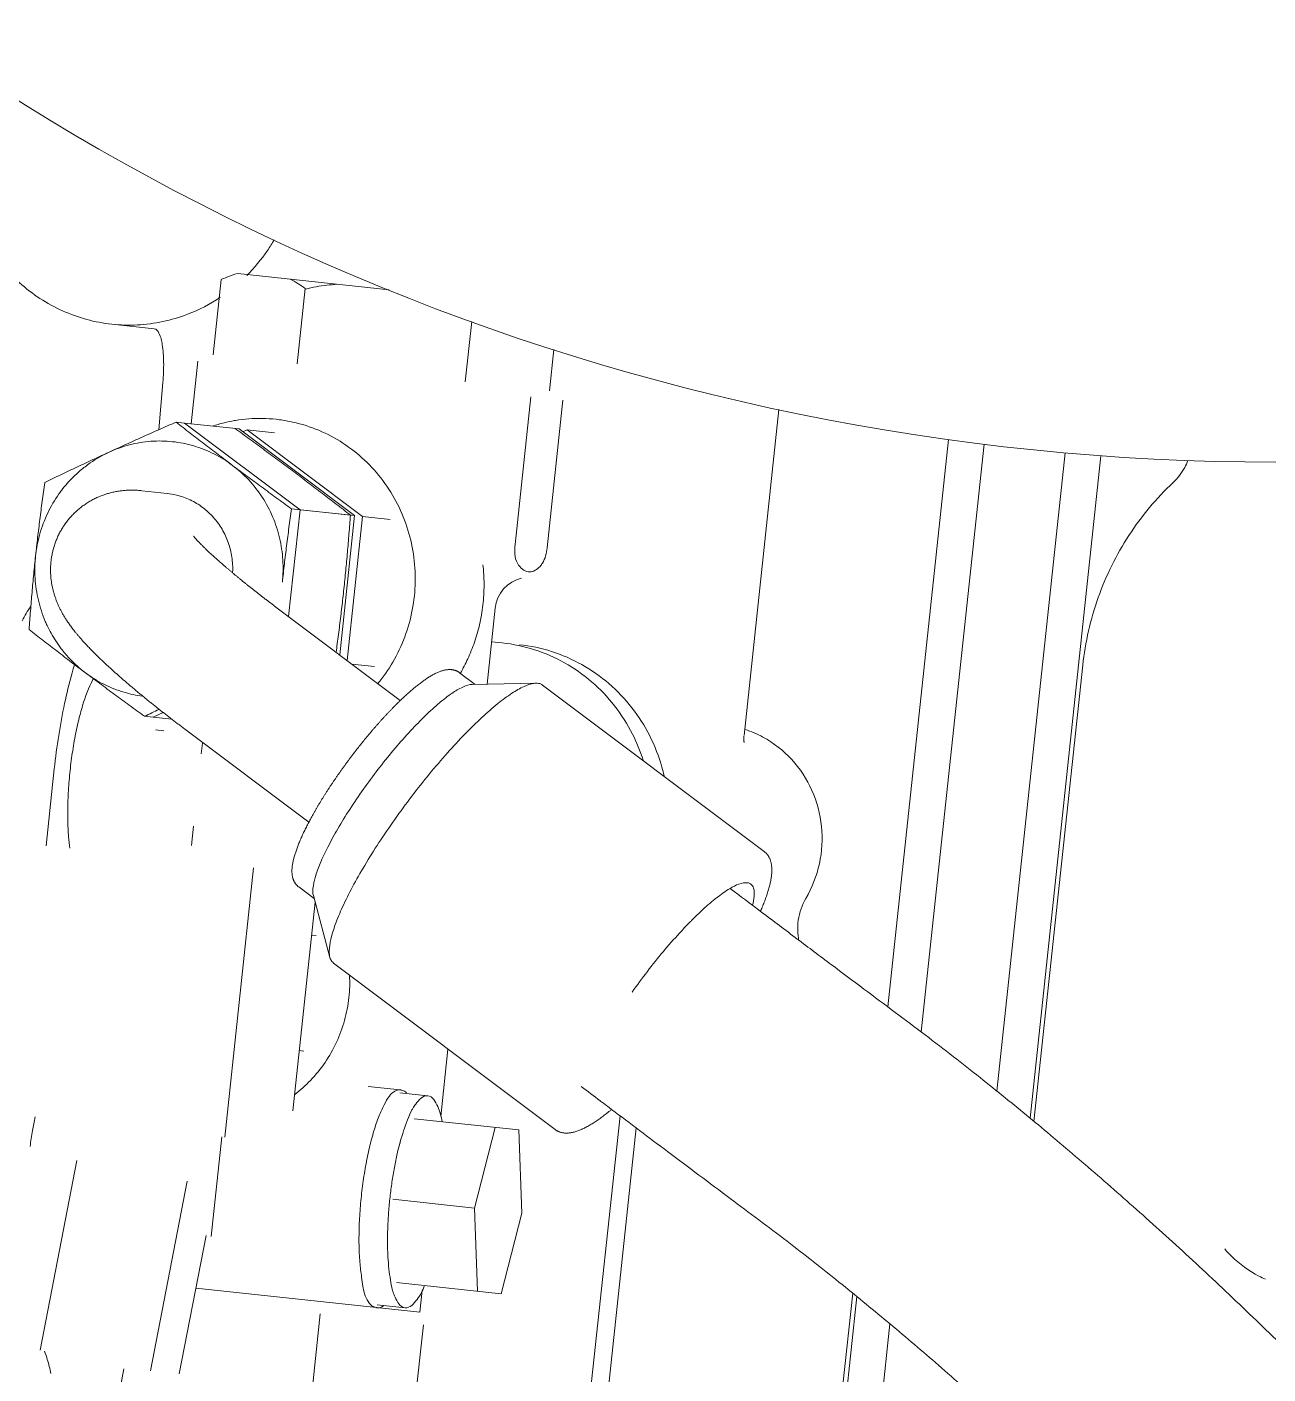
# Model space of a CAD drawing. Header units: millimetres. Extents: x 8265 to 78888, y 1905 to 34251.
# Drawn here: x 38850.69 to 38861.45, y 24253.78 to 24265.47 of the extents above; entities that cross this region are included whole.
import ezdxf

# ---------------------------------------------------------------- set-up
doc = ezdxf.new("R2010")
doc.units = ezdxf.units.MM
doc.layers.add('495_IMPIANTI_001-AM_0', color=6, linetype='Continuous', lineweight=0)

# ---------------------------------------------------------------- blocks, each defined once
blk = doc.blocks.new('gruppo elettrogeno')
at = {"layer": '495_IMPIANTI_001-AM_0'}
for p, q in [((109.7580744574989, -253.7206098967627), (109.7580744574989, -248.2112506265448)), ((110.0696816074706, -248.2112506110034), (110.0696816074706, -253.9254888070836)), ((112.2776099262592, -250.0454195449647), (112.2776099262592, -255.2665832699322)), ((112.1273819238304, -250.1213968573838), (112.1273819238304, -255.1768335252245)), ((110.1073942431904, -253.9502032590253), (110.1073942431904, -250.9282506110039)), ((116.3475179616289, -252.3231032907834), (116.3218629807889, -252.625993936862)), ((113.7808851681693, -253.2827506110052), (113.7808851681693, -252.4927506110043)), ((114.680062246849, -253.2827506110052), (114.680062246849, -252.4927506110043)), ((115.840021198539, -252.6334505409623), (115.7369335081003, -253.8505357285148)), ((116.0927039266699, -252.6334484402623), (115.9513247407594, -254.3026148778017)), ((117.0619862783788, -252.7096205163552), (116.9206070924702, -254.3787869538946)), ((113.82289495652, -253.3867506110046), (113.82289495652, -253.5779603689125)), ((113.8229185106502, -253.3867506110046), (115.7762163266889, -253.3867506110046)), ((113.9545865959899, -253.4117506110024), (114.19662350609, -253.4117506110024)), ((113.1377758351591, -253.6222506110034), (113.03448988528, -254.3367506110017)), ((114.0501181745294, -253.6222506110034), (113.1377758351591, -253.6222506110034)), ((113.4476336847893, -254.3367506110017), (113.3443477349101, -253.6222506110034)), ((115.6922452389299, -254.7167506110027), (115.6922452389299, -253.8467506110037)), ((113.03448988528, -254.3367506110017), (113.1377758351591, -255.0512506110035)), ((113.3443477349101, -255.0512506110035), (113.4476336847893, -254.3367506110017)), ((114.16115849575, -254.3367506110017), (113.4476336847893, -254.3367506110017)), ((115.6674445735189, -254.7167506110027), (115.6674445735189, -257.0667506110049)), ((114.8892705744001, -256.3190734808313), (112.8246109633692, -255.0878234808342)), ((113.1377758351591, -255.0512506110035), (114.0501181745294, -255.0512506110035)), ((113.82289495652, -255.0955408530945), (113.82289495652, -255.6831454215544)), ((115.1040895643891, -255.0067506110036), (115.1040895643891, -256.8277479512226)), ((113.9545865959899, -255.2617506110046), (114.19662350609, -255.2617506110046)), ((114.47802659439, -255.2867506110024), (114.19662350609, -255.2867506110024)), ((115.0637969008203, -255.5327238260043), (115.1040895643891, -255.5327238260043)), ((108.7026781251097, -255.6001618411437), (108.7026781251097, -259.579250611002)), ((108.7394402860791, -261.4037332787348), (108.7394402860791, -255.6246648050737)), ((109.0510488600194, -255.8273672869627), (109.0510488600194, -261.3959002067395)), ((109.7580744574989, -261.3956992852372), (109.7580744574989, -256.2672061787316)), ((114.9253993892798, -256.3654007224841), (115.1252774968307, -256.8825701138749)), ((110.0696816074706, -256.4530164309917), (110.0696816074706, -261.4033550635877)), ((115.0637969008203, -256.5407773960042), (115.1040895643891, -256.5407773960042)), ((115.1156911008402, -256.8577660438432), (115.2601196432588, -256.9438953224426)), ((117.47663643331, -257.7367506110031), (117.47663643331, -257.0667506110049)), ((116.2228949565197, -257.2034173094517), (116.2228949565197, -257.3700839125422)), ((115.2324374240998, -257.5114654080435), (116.3906328759003, -258.2021497912729)), ((113.3437498062394, -258.9107277411722), (111.2790901951994, -257.6794777411715)), ((116.2228949565197, -258.0034172856149), (116.2228949565197, -258.0950839483021)), ((116.6399323778605, -258.1656006110034), (116.5676170773804, -258.1656006110034)), ((116.6719212175703, -258.2738783128634), (116.5093414135699, -258.2738783128634)), ((116.5891922610299, -258.3232133350621), (116.6719212175703, -258.2738783128634)), ((116.7468680040492, -258.2733009625927), (116.6719212175703, -258.2733009625927)), ((111.5588830235101, -261.5056477642584), (111.5588830235101, -258.6612094696839)), ((114.5559432861301, -258.6458675947842), (115.7141378201995, -259.3365514307343)), ((113.4016819893295, -258.9204933310621), (113.9516994987389, -258.8505206463024)), ((113.82289495652, -258.8669070330516), (113.82289495652, -259.5310651860536)), ((113.9253199931991, -258.8538766209649), (114.0697485356195, -258.9400058995643)), ((115.0077735918494, -258.9153144619349), (114.8110939420494, -258.9153144619349)), ((115.0514587459402, -260.1981867600743), (115.0514587459402, -258.9413658970816)), ((115.1205871814091, -260.1981867600743), (115.1205871814091, -258.982590312823)), ((113.7298313868305, -259.2367506110031), (113.82289495652, -259.2367506110031)), ((115.5963091891099, -260.1981867600743), (115.5963091891099, -259.2662848835253)), ((113.4312678095794, -261.3867506110046), (113.4312678095794, -260.0967506110037)), ((113.7100791823304, -261.3867506110046), (113.7100791823304, -260.0967506110037)), ((115.0514587459402, -260.1981867600743), (114.8110939420494, -260.1981867600743)), ((116.1270707744006, -260.8396229091422), (115.0514587459402, -260.1981867600743)), ((116.1961992098695, -260.8396229091422), (115.1205871814091, -260.1981867600743)), ((115.5963091891099, -260.1981867600743), (115.1205871814091, -260.1981867600743)), ((115.6707719017704, -260.1984754352025), (115.1570290742293, -260.1984754352025)), ((116.6719212175703, -260.8396229091422), (115.5963091891099, -260.1981867600743)), ((116.9784629401893, -260.2171506110035), (116.75840395462, -260.2171506110035)), ((116.1616349921296, -260.8190107012715), (116.1270707744006, -260.8396229091422)), ((116.8968241379298, -261.1696469287717), (116.8878295710601, -260.7590552528427)), ((116.1270707744006, -260.8396229091422), (115.8867059705099, -260.8396229091422)), ((116.6719212175703, -260.8396229091422), (116.1961992098695, -260.8396229091422)), ((116.6145221034603, -261.3867506110046), (116.6145221034603, -260.8396229091422)), ((116.7468680040492, -260.840200259413), (116.6719212175703, -260.840200259413)), ((113.55642527278, -261.4539944142643), (113.55642527278, -261.8163873422354)), ((114.2896601146495, -261.4539944142643), (114.2896601146495, -261.9818820079427)), ((115.7561297983902, -261.4539944142643), (115.7561297983902, -262.1115068077424)), ((116.4893646402597, -261.4539944142643), (116.4893646402597, -262.1115068077424)), ((117.02170856669, -261.6257506110023), (117.3910783902593, -261.6257506110023)), ((115.0325038470692, -262.1787506110022), (116.3516576821694, -262.1787506110022))]:
    blk.add_line(p, q, dxfattribs=at)
blk.add_circle((109.4103864523495, -281.8927506110022), 20.50000000000002, dxfattribs=at)
blk.add_arc((113.5228949565208, -259.5310651860536), 0.3, 289.4712206345869, 0, dxfattribs=at)
for points, start_tangent, end_tangent in [([(112.3565200804296, -255.3136541595932), (111.8339303606699, -255.0015186541432), (111.2522271113703, -254.6554600333739), (110.7207913726488, -254.3377729176837), (110.2362906538092, -254.0346737311856), (109.7826330039388, -253.7373754922455), (109.3305438911902, -253.4287439043737), (108.8575681159691, -253.0930283743046), (108.3673762206199, -252.7317140164241), (107.8636996727892, -252.3468759873731), (107.3422178944493, -251.9346260062457), (106.9551189283302, -251.619965570183)], (-0.8582513367927658, 0.5132296200468468), (-0.7724803955837888, 0.6350386117699564)), ([(116.9476360791305, -252.517083566353), (116.9916307148596, -252.6357887166751), (117.0235354979595, -252.7040959665947)], (0.3041949863407636, -0.9526097890978985), (0.4654737435021305, -0.8850616894375853)), ([(113.8276611447891, -253.5579235833329), (113.8583758542991, -253.495341015293), (113.9545865959899, -253.4117506110024)], (0.3632234601899429, 0.931702054289699), (1, -1.83697019872103e-16)), ([(113.9545865959899, -253.4117506110024), (114.0507973376898, -253.495341015293), (114.071571097089, -253.5344947886852)], (1, -1.83697019872103e-16), (0.4186099527648355, -0.9081661232650239)), ([(114.19662350609, -253.3867506110046), (114.1422852092201, -253.4084325517224)], (-1, 1.83697019872103e-16), (-0.7567786413165969, -0.6536712385037341)), ([(114.2049873457199, -253.387102372385), (114.19662350609, -253.3867506110046)], (-0.9963932740146888, 0.08485542704087481), (-1, 1.83697019872103e-16)), ([(114.3568657542801, -253.634678763462), (114.2049873457199, -253.387102372385)], (-0.2389555863951012, 0.9710304978375156), (-0.99639327402353, 0.08485542693706119)), ([(113.8071004860303, -253.6219837757753), (113.8276611447891, -253.5579235833329)], (0.2625223282106233, 0.9649259179806882), (0.3632234601310631, 0.9317020543126533)), ([(114.071571097089, -253.5344947886852), (114.0777357049792, -253.5485550873354)], (0.4186099526646495, -0.9081661233112034), (0.3846394039857017, -0.9230669146391957)), ([(114.0777357049792, -253.5485550873354), (114.0815120471998, -253.5579235833329)], (0.3846394039276849, -0.9230669146633712), (0.3632234597511588, -0.9317020544607586)), ([(114.0815120471998, -253.5579235833329), (114.1062533267195, -253.6376822547254)], (0.3632234601479754, -0.93170205430606), (0.253224643895098, -0.9674075044799895)), ([(114.1062533267195, -253.6376822547254), (114.1288275491297, -253.7311791437432)], (0.2532246438897388, -0.9674075044813923), (0.215472270068307, -0.9765099594124017)), ([(114.4334697660397, -254.2490926185355), (114.4254037069404, -254.0767621774439), (114.4095463792892, -253.9132866133923), (114.3864379928891, -253.7642334693928), (114.3568657542801, -253.634678763462)], (-0.02322552415551368, 0.9997302511316248), (-0.2389555864088927, 0.9710304978341217)), ([(114.1288275491297, -253.7311791437432), (114.1494221792291, -253.836657854853)], (0.2154722699834029, -0.9765099594311364), (0.1660122919292107, -0.9861236833827745)), ([(106.4034602835291, -253.9333570248536), (106.5366816525602, -254.0373775336639), (106.795499888789, -254.2369770396226), (107.0512215328199, -254.4309073050326), (107.3037543329101, -254.6191561255118), (107.5529629192897, -254.8016883353239), (107.798923416969, -254.9786299576817), (108.0419170795394, -255.1502496885741), (108.2820236477601, -255.3166594997756), (108.5179702590794, -255.4770491062454), (108.7480673848495, -255.6304149972357), (108.9752088648402, -255.7788227920328), (109.2085586543908, -255.9281878816555), (109.4566613913503, -256.0835413624927), (109.7212852661505, -256.2452366398838), (110.0003065846504, -256.4118608431318), (110.2918477704588, -256.5848128422849), (110.5954093050495, -256.7654119139852), (110.912618543729, -256.9546158864914), (111.2445851403299, -257.1529896762922), (111.2555319880303, -257.1595358991444)], (0.78695682134999, -0.617008072338377), (0.8582449670118287, -0.5132402718014877)), ([(114.1494221792291, -253.836657854853), (114.1512660120788, -253.8478095904948)], (0.1660122919163118, -0.986123683384946), (0.1602572768916407, -0.9870752783872545)), ([(114.1512660120788, -253.8478095904948), (114.1655666011102, -253.9524569094947)], (0.1602572765814367, -0.987075278437618), (0.1123666466409172, -0.9936668137372181)), ([(114.1655666011102, -253.9524569094947), (114.1768066115201, -254.0761479959228), (114.1838307303806, -254.2051093855926)], (0.1123666466595238, -0.993666813735114), (0.03641781735833712, -0.999336651273661)), ([(114.1838307303806, -254.2051093855926), (114.1861880997494, -254.3367506110017)], (0.03641781732550461, -0.9993366512748575), (-1.83697019872103e-16, -1)), ([(114.4334697660397, -254.4244086034641), (114.4334697660397, -254.2490926185355)], (0.02337938933282845, 0.9997266647211248), (-0.0232255241479318, 0.9997302511318011)), ([(114.1861880997494, -254.3367506110017), (114.1838307303806, -254.4683918364035)], (-1.83697019872103e-16, -1), (-0.03641781732550498, -0.9993366512748575)), ([(106.5603514333798, -254.4523078950633), (106.61978225452, -254.4728636999143), (106.8756970726099, -254.6199906770353), (106.9403101118296, -254.6766433609455)], (0.9554128320448165, -0.2952732977499034), (0.7222281958852935, -0.6916548511130924)), ([(114.1838307303806, -254.4683918364035), (114.1768066115201, -254.5973532260841), (114.1655666011102, -254.7210443125123)], (-0.03641781735833748, -0.999336651273661), (-0.1123666466595242, -0.993666813735114)), ([(114.3572023073793, -255.0389168295815), (114.3864379928891, -254.9092677526032), (114.4095463792892, -254.7602146086147), (114.4254037069404, -254.596739044563), (114.4334697660397, -254.4244086034641)], (0.2699911886403239, 0.9628627929547311), (0.02337938935654244, 0.9997266647205703)), ([(117.3298466280703, -254.596739044563), (117.3369889122205, -254.4575846949238)], (0.07044569592644542, 0.9975156158804928), (0.03229574544838114, 0.9994783563569216)), ([(117.3191099673295, -254.7168500241942), (117.3298466280703, -254.596739044563)], (0.1092389371604876, 0.9940155203054162), (0.07044569590507824, 0.9975156158820019)), ([(114.1655666011102, -254.7210443125123), (114.1512660120788, -254.8256916315122)], (-0.1123666466409176, -0.9936668137372182), (-0.160257276581437, -0.987075278437618)), ([(114.1494221792291, -254.836843367143), (114.1062533267195, -255.0358189672852)], (-0.1660122919232117, -0.9861236833837845), (-0.2532246438439175, -0.9674075044933862)), ([(114.1512660120788, -254.8256916315122), (114.1494221792291, -254.836843367143)], (-0.160257276891641, -0.9870752783872545), (-0.1660122919163122, -0.986123683384946)), ([(112.8246109633692, -255.0878234808342), (112.8166967573197, -255.0834279238234), (112.8085095776205, -255.0795177116024), (112.8000411165394, -255.0760926209414), (112.79124473294, -255.0731463262719), (112.7821315775491, -255.0707008370237), (112.7726997309492, -255.0687745419427), (112.7628726622206, -255.0673792962634), (112.7526503178306, -255.0665502228121), (112.7420079745389, -255.0663226357947), (112.7307983866503, -255.0667453807555), (112.71906180734, -255.0678770319219), (112.7066747827594, -255.0697946002738), (112.6936443305804, -255.0725691544221), (112.6799497674492, -255.0762741984518), (112.6656737016092, -255.0809460917126), (112.6509030297602, -255.0865953955627), (112.6358076649103, -255.093170532703), (112.6204771596895, -255.1006227165717), (112.6050381762398, -255.1088640641947), (112.5895310507694, -255.1178364909438), (112.5739787260991, -255.1274888431954), (112.5583972121094, -255.1377741904043), (112.5427564624897, -255.1486794764141), (112.5270679607802, -255.1601678766756), (112.5113022800688, -255.1722357242115), (112.495455486669, -255.1848648333043), (112.479514154089, -255.1980475532228), (112.4634656866601, -255.2117788910737), (112.4473105795805, -255.2260450882541), (112.4310317364798, -255.2408499539533), (112.4146385623098, -255.2561751787625), (112.3981159462201, -255.2720264431928), (112.3814739234494, -255.2883868676736), (112.3647048429593, -255.3052575513657), (112.3564651976903, -255.3136845577437)], (-0.8588746513210855, 0.5121858386543733), (-0.6972290498349776, -0.7168484163797912)), ([(113.8276611447891, -255.115577638674), (113.8071004860303, -255.0515174462353)], (-0.3632234601310629, 0.9317020543126532), (-0.262522328210623, 0.9649259179806884)), ([(114.1062533267195, -255.0358189672852), (114.0815120471998, -255.115577638674)], (-0.2532246438950984, -0.9674075044799895), (-0.3632234601479756, -0.9317020543060599)), ([(114.3218370226605, -255.1444671923246), (114.3572023073793, -255.0389168295815)], (0.3628646253184362, 0.931841866247976), (0.2699911886648618, 0.9628627929478504)), ([(113.9545865959899, -255.2617506110046), (113.8583758542991, -255.1781602067031), (113.8276611447891, -255.115577638674)], (-1, 1.83697019872103e-16), (-0.3632234601899426, 0.931702054289699)), ([(114.071571097089, -255.1390064333145), (114.0507973376898, -255.1781602067031), (113.9545865959899, -255.2617506110046)], (-0.4186099527648358, -0.9081661232650236), (-1, 1.83697019872103e-16)), ([(114.0777357049792, -255.1249461346642), (114.071571097089, -255.1390064333145)], (-0.3846394039857021, -0.9230669146391955), (-0.4186099526646498, -0.9081661233112033)), ([(114.0815120471998, -255.115577638674), (114.0777357049792, -255.1249461346642)], (-0.3632234597511591, -0.9317020544607586), (-0.3846394039276852, -0.923066914663371)), ([(114.2415389830094, -255.2723479265051), (114.2844821638701, -255.2237912122955)], (0.8254441589471953, 0.5644837822825005), (0.5221488111592005, 0.8528543949614341)), ([(114.2844821638701, -255.2237912122955), (114.3218370226605, -255.1444671923246)], (0.5221488111773133, 0.8528543949503447), (0.3628646253383941, 0.9318418662402044)), ([(114.9801052726798, -255.2863491641338), (115.1032255384089, -255.1506891749314)], (0.6129536813445425, 0.7901188420270542), (0.7274277612373753, 0.6861842698438811)), ([(112.4326694868796, -255.359196788374), (112.3565200804296, -255.3136541595932)], (-0.8581961192665766, 0.5133219466141967), (-0.858251336788206, 0.5132296200544718)), ([(114.1404630042598, -255.2681656553914), (114.1505794983696, -255.2747071415151)], (0.8073744679029643, -0.5900393788370446), (0.8704151582115165, -0.4923184460850727)), ([(114.1505794983696, -255.2747071415151), (114.1882592810289, -255.2863988275649)], (0.8704151581828932, -0.4923184461356788), (0.9963931500398442, -0.0848568827713869)), ([(114.1882592810289, -255.2863988275649), (114.19662350609, -255.2867506110024)], (0.9963931500640661, -0.0848568824869697), (1, -1.83697019872103e-16)), ([(114.19662350609, -255.2867506110024), (114.2415389830094, -255.2723479265051)], (1, -1.83697019872103e-16), (0.8254441589188151, 0.564483782324001)), ([(114.74019384249, -256.2306391536922), (114.7249288020794, -256.0367430168235), (114.7414659940987, -255.8350000715445), (114.7905948832795, -255.6390280925743), (114.8709056777298, -255.4543963637852), (114.9801052726798, -255.2863491641338)], (-0.1565473518315198, 0.9876704544707907), (0.6129536813671478, 0.7901188420095178)), ([(112.6384382251999, -255.4823069194144), (112.4632139305104, -255.377467470812), (112.4326694868796, -255.359196788374)], (-0.8580922146652844, 0.5134956193881574), (-0.8581961192723143, 0.5133219466046037)), ([(112.2884487311094, -256.343650611002), (112.1753971312901, -256.5366535544244), (112.0558541351093, -256.7230840140919), (111.9338906359189, -256.8965933243026), (111.8548643250997, -257.0001702690834)], (-0.4879123313229164, -0.8728926376955167), (-0.6202008967544486, -0.7844430174748053)), ([(114.49427102144, -257.6149006110036), (114.6093299186305, -257.3998387141446), (114.7109459783205, -257.1906431452016), (114.7963473792897, -256.9930202139849), (114.8632045939503, -256.8123605588635), (114.9096939317697, -256.6535921043042), (114.934547284789, -256.5210456398645), (114.9370867183388, -256.4183366875741), (114.9258557963803, -256.3652168034032)], (0.487912331325963, 0.8728926376938139), (-0.3737654819146212, 0.9275232420425544)), ([(114.9258557963803, -256.3652168034032), (114.917242963289, -256.3482668798943), (114.8890124906393, -256.3194800303618)], (-0.3737654819076702, 0.9275232420453555), (-0.8442531521512343, 0.5359446007589822)), ([(110.8962349520898, -256.9416364083745), (110.9211860969499, -257.1188051776853), (110.8760254392801, -257.3126416946734)], (0.3103881313783582, -0.9506099136341106), (-0.4119492889373972, -0.911206773100361)), ([(114.7932193560791, -257.8449438308317), (114.8916277179887, -257.6600247803226), (114.9767768088095, -257.4814029262934), (115.04576697837, -257.3151610217437), (115.0962488491787, -257.1669602353622), (115.1265033216987, -257.0418473671643), (115.1355001161301, -256.9440829858331), (115.1255072111999, -256.8824709969349)], (0.4879123313262494, 0.8728926376936537), (-0.3961735726170272, 0.9181756369888396)), ([(115.2601196432588, -256.9438953224426), (115.26659767001, -256.9480207506649), (115.2728345506894, -256.9525270012828), (115.2788306350594, -256.9574173174342), (115.2846064504902, -256.9627192092239), (115.2901220143303, -256.9684095410821), (115.2953880490295, -256.9745149783639), (115.3004101485003, -256.9810694950947), (115.3051527635598, -256.988058758493), (115.3096537751589, -256.9955872105938), (115.3138700237705, -257.0036511541048), (115.3178104081999, -257.0123566414049), (115.3214458049006, -257.0217660728531), (115.3247545945396, -257.0319952510554), (115.3276821036707, -257.0430990611721), (115.3301825036797, -257.0551921156448), (115.3321747497503, -257.068214820204), (115.3336004190096, -257.0820883883034), (115.3344234135693, -257.0966727930727), (115.3346381725096, -257.1117658797239), (115.33426948958, -257.1272242896639), (115.3333554949804, -257.1429565517255), (115.3319350554993, -257.1589273001819), (115.3300442487198, -257.1751118241928), (115.3277132478197, -257.1915076550549), (115.3249661087993, -257.2081233597428), (115.3218199845796, -257.2249802141641), (115.3182920866893, -257.2420776873923), (115.314395034, -257.2594248397154), (115.3101379688887, -257.2770340788056), (115.3055294625101, -257.2949106897622), (115.3005782642394, -257.3130532553414), (115.2952904436297, -257.3314657260717), (115.2896704593695, -257.3501532435921), (115.2837258155196, -257.3691078233833), (115.27746155559, -257.3883277244431), (115.2708803254991, -257.4078163499153), (115.2639893346895, -257.4275619983318), (115.2567932175807, -257.4475598349536), (115.2492946196598, -257.4678094170822), (115.2415001768204, -257.4882986966049), (115.2334147410693, -257.5090201605717), (115.2324461922999, -257.5114688810145)], (0.8588746513122367, -0.512185838669212), (-0.3682530240992855, -0.9297256101892273)), ([(111.8359175144287, -257.0239210853333), (111.8136599543996, -257.0512728335934), (111.6992564022203, -257.1818551167935), (111.5945758551297, -257.2838933508547), (111.5382432898296, -257.3295633603057)], (-0.6270645085781212, -0.7789673305612242), (-0.8032402946704632, -0.5956551259056767)), ([(111.8548643250997, -257.0001702690834), (111.8359175144287, -257.0239210853333)], (-0.6202008966924332, -0.7844430175238364), (-0.627064508424615, -0.778967330684796)), ([(117.2908809140299, -257.1642334693943), (117.2691219369099, -257.0666313509655)], (-0.1917196676099027, 0.9814497282344871), (-0.2353407798841086, 0.9719129165329266)), ([(111.2555033231401, -257.1595293385917), (111.2507424235991, -257.1748839668735), (111.2439362280693, -257.1975746420039), (111.2375186434001, -257.2199102395725), (111.2314938012496, -257.2418927111548), (111.2258671222899, -257.2635227335022), (111.2206479779888, -257.2847886496429), (111.21584117358, -257.3057010587336), (111.2114552325493, -257.3262618217641), (111.2075020365592, -257.3464633300146), (111.203990657099, -257.3663214218914), (111.2009350141088, -257.3858408822425), (111.1983532656795, -257.4050149150544), (111.1962633897001, -257.4238606508452), (111.1946896109093, -257.442379342182), (111.1936615433988, -257.4605453284648), (111.1932102110604, -257.4783509042254), (111.1933697824206, -257.4957493969641), (111.1941697217189, -257.512644907144), (111.1956263346292, -257.5289231059733), (111.1977346911499, -257.5444514218843), (111.2004580793891, -257.5590764619346), (111.2037380576294, -257.5727072510354), (111.2075158967291, -257.5853454405124), (111.2117110381005, -257.5969670666755), (111.2162994302707, -257.6077129719642), (111.2212140515694, -257.6175946465346), (111.2264665674702, -257.6267659409432), (111.2320091273705, -257.6352400528531), (111.2378607797891, -257.6431204085029), (111.24400842248, -257.6504389267729), (111.2504400408598, -257.6572205417733), (111.2571739139294, -257.6635104212119), (111.2641852600791, -257.6693031330224), (111.2714875247802, -257.6746221682051), (111.2790901951994, -257.6794777411715)], (-0.299587956943964, -0.954068685186838), (0.8588746513356132, -0.5121858386300121)), ([(111.2555319880303, -257.1595358991444), (111.5370596692792, -257.3279549500849)], (0.858244967017442, -0.5132402717921013), (0.8580970425281176, -0.5134875515574823)), ([(111.3637897231201, -257.385047816254), (111.3369747489305, -257.3539127461127), (111.3238581018795, -257.2838933508547), (111.3296705682096, -257.2045633624739)], (-0.8382443735217187, 0.5452947553930642), (0.1401139947940577, 0.9901353788562708)), ([(117.3133167262895, -257.3078802545651), (117.2908809140299, -257.1642334693943)], (-0.1243423744432758, 0.9922393732954806), (-0.1917196675751472, 0.9814497282412764)), ([(110.8760254392801, -257.3126416946734), (110.7910621696701, -257.6249047720748), (110.8073359159698, -257.9488596712918), (110.9231631613693, -258.2504176155026), (111.12638316007, -258.4978299225922), (111.3956104279387, -258.6650218396544), (111.5561275975397, -258.7147263575725)], (-0.4119492889461125, -0.9112067730964211), (0.9776491666328996, -0.2102429713022463)), ([(117.3133000778107, -258.1656193576027), (117.3139893004191, -258.1602146086125), (117.3298466280703, -257.9967390445645), (117.3379126871805, -257.824408603462), (117.3379126871805, -257.6490926185334), (117.3298466280703, -257.4767621774454), (117.3139893004191, -257.3132866133938), (117.3133167262895, -257.3078802545651)], (0.1275329968549729, 0.9918343282591048), (-0.1243423744046075, 0.9922393733003263)), ([(111.5382432898296, -257.3295633603057), (111.5031830836087, -257.3539127461127), (111.428190358889, -257.3895288760441), (111.3721514682602, -257.3895288760441), (111.3637897231201, -257.385047816254)], (-0.8032402946730932, -0.5956551259021302), (-0.8382443735016643, 0.545294755423892)), ([(115.2324461922999, -257.5114688810145), (115.2250413267302, -257.5299704468716), (115.2163863803398, -257.5511371764524), (115.2074550877496, -257.5725110654321), (115.1982509411591, -257.5940866194042), (115.1887804617891, -257.6158510338946), (115.179049179329, -257.6377938788728), (115.1690611037302, -257.6599080434544), (115.1588229645695, -257.6821803128123), (115.1483406183397, -257.7045995084236), (115.1376186028301, -257.7271572504551), (115.1266639073601, -257.7498399951446), (115.1154826895799, -257.7726360759925), (115.1040800127594, -257.7955360852948), (115.0924631226499, -257.8185262732522), (115.0806384507505, -257.8415946616342), (115.0686115788103, -257.8647309871749), (115.056389967569, -257.8879214427334), (115.0439802952897, -257.9111538629741), (115.0313886537806, -257.9344172564024), (115.0186226529095, -257.9576979169042), (115.0056891838394, -257.9809835975038)], (-0.368253024149631, -0.9297256101692862), (-0.487912331322843, -0.8728926376955579)), ([(113.4016892987693, -258.9205477909136), (113.4198535594405, -258.9170536834654), (113.5012470206402, -258.881534342102), (113.5994232572393, -258.8114645344331), (113.7117042774298, -258.7087555821354), (113.8350273476699, -258.5762091176957), (113.9660285360806, -258.4174406631328), (114.1011344717499, -258.2367810080223), (114.2366598169392, -258.0391580767946), (114.3689077935196, -257.8299625078625), (114.49427102144, -257.6149006110036)], (0.9911127896982597, 0.1330242011685597), (0.4879123313191111, 0.8728926376976438)), ([(117.4480478688693, -258.3107757595544), (117.4694199609494, -258.0293860940228), (117.47663643331, -257.7367506110031)], (0.1033841357535925, 0.9946415034948436), (1.83697019872103e-16, 1)), ([(114.7932193560791, -257.8449438308317), (114.6849029017994, -258.0298628813334), (114.5703669421091, -258.2084847353626), (114.4535118617296, -258.3747266399123), (114.3383170202796, -258.5229274262938), (114.2287052399188, -258.6480402944953), (114.1284092183596, -258.7458046758229), (114.0408444163295, -258.8128913215414), (113.9689927481395, -258.8470156763951), (113.9517003671899, -258.8505271459153)], (-0.4879123313244676, -0.8728926376946499), (-0.9911911269038158, -0.1324392311482661)), ([(115.0056891838394, -257.9809835975038), (114.9924626235006, -258.0044962471047), (114.9790794986293, -258.0279889255553), (114.9655469587306, -258.0514492285738), (114.9518730339587, -258.0748633433332), (114.9380652510299, -258.0982184617142), (114.9241312885897, -258.1215016331525), (114.9100786906001, -258.1447002451141), (114.8959154779805, -258.1678010131736), (114.8816490633399, -258.1907917616127), (114.8672876500204, -258.213659145732), (114.8528387524293, -258.2363910375034), (114.8383103158103, -258.2589747263855), (114.8237104136788, -258.2813974182436), (114.8090462433502, -258.3036477588839), (114.7943268446288, -258.3257117001749), (114.7795584987198, -258.3475794370615), (114.7647506740996, -258.3692365116522), (114.7499096967604, -258.3906731861034), (114.7350440434693, -258.4118766537149), (114.7201613478592, -258.432835421002), (114.7052682476206, -258.453539440693), (114.6903741858405, -258.4739748386537), (114.6754837263288, -258.4941345012749), (114.6606074551291, -258.5140031685341), (114.6457494324495, -258.5335743971527), (114.6309183833091, -258.5528355274955), (114.6161206491488, -258.571777070033), (114.6013615428601, -258.5903907838738), (114.5866503621091, -258.6086633951645), (114.5719887099604, -258.6265911446944), (114.5573876464186, -258.6441585650837), (114.5559497016202, -258.6458729801425)], (-0.4879123313175538, -0.8728926376985142), (-0.6429362788354005, -0.7659196703031513)), ([(112.2116844563698, -258.2403862853434), (112.2379257003104, -258.3107757595544), (112.3721253696003, -258.5701059605353), (112.5527277418496, -258.797410782784), (112.7727923691491, -258.9839550294537), (113.0238622913093, -259.122569909764), (113.2962890320196, -259.207928531604), (113.5796033843999, -259.2367506110031)], (0.3262133998900038, -0.9452961534525594), (1, -1.83697019872103e-16)), ([(116.3906328759094, -258.2021497912729), (116.4226813985497, -258.2213277852652), (116.454549360069, -258.240530487762), (116.4862310185399, -258.2597551172448), (116.5177162322107, -258.2789963215228), (116.5489931850789, -258.2982477716332), (116.5800564942492, -258.3175071737032), (116.610897879229, -258.3367705725332), (116.6415019525393, -258.3560296352016), (116.6718656315297, -258.3752838443042), (116.7019837657699, -258.3945315870524), (116.7318490632788, -258.4137700738038), (116.7614472613695, -258.4329921510443), (116.7907826110404, -258.4522028872825), (116.8198518306308, -258.4714028319149), (116.8486488201306, -258.4905909951349), (116.8771667010096, -258.5097661773843), (116.9054146251492, -258.5289384449943), (116.9333953927398, -258.5481142978142), (116.9611095728687, -258.567299411975), (116.9885573654501, -258.586499963124), (117.015759798569, -258.605737793664), (117.042732077809, -258.6250322323549), (117.0694945409705, -258.6444080774427), (117.0960588829894, -258.6638859624336), (117.1224713252104, -258.6835146108433), (117.1487808737893, -258.7033490715521), (117.1750513151601, -258.7234610168134), (117.2013645641291, -258.743943533912), (117.2278413070999, -258.7649307728943), (117.2546368967596, -258.7866006174345), (117.2819795678697, -258.809214815913), (117.3103048414196, -258.8332510619448), (117.3380875132898, -258.8575217691332), (117.3629243043288, -258.8798952176048), (117.3847500250304, -258.9001666238555), (117.4041642129705, -258.9187496476452), (117.4216517465393, -258.9359950102926), (117.4375067191104, -258.9520998477828), (117.4520157440093, -258.9672772831227), (117.4654564913799, -258.9817564490813), (117.4778785380695, -258.9955370862017), (117.4895646248187, -259.0088889225635), (117.5005131961407, -259.0217747070355), (117.5108596884293, -259.0343206731532), (117.5208286893194, -259.0467816057653), (117.5300935814194, -259.0587222849435), (117.5391034231507, -259.0706987834719), (117.5478953850397, -259.0827654078648), (117.5560487975799, -259.0943229460836), (117.5640723287197, -259.1060745760342), (117.5720025937808, -259.1180940582644), (117.5796591546696, -259.1301183433143), (117.5870948926095, -259.142230994833), (117.5943513960992, -259.154508751134), (117.6014932300204, -259.1670817217646), (117.6084500253201, -259.1798490911833), (117.6152526087208, -259.1928896757645), (117.62193568574, -259.2063049920553), (117.6284047754398, -259.2199378401428), (117.6348790212996, -259.2343117061619), (117.6409944676088, -259.2486644652645), (117.6470986616805, -259.2638702007434), (117.6528470050598, -259.2791406313745), (117.6583552921293, -259.2948137714129), (117.6636620842892, -259.3110901647751), (117.6684207480703, -259.3269050064528), (117.6729772259696, -259.343418602185), (117.6771815897191, -259.3602000850124), (117.68090181773, -259.3767002576942), (117.6843486625803, -259.3939036797537), (117.6874049810503, -259.4113914203926), (117.6899468616193, -259.4283881841557), (117.6921397808492, -259.4460142329053), (117.6939384430298, -259.4642728149929), (117.6952019440796, -259.4815965712851), (117.6960507575495, -259.4993617388836), (117.69645262023, -259.5176825774734), (117.6963701661698, -259.5361827617753), (117.6958145911794, -259.5542564557627), (117.6947528615092, -259.572822258292), (117.6932113787807, -259.5911720402337), (117.6911637589001, -259.6096245053532), (117.6885604499494, -259.6284154408831), (117.6855329527207, -259.6466226859857), (117.6819552448196, -259.6650497620549), (117.6778306415599, -259.683566796085), (117.6732784281703, -259.7016578442426), (117.6681621689095, -259.7198719967937), (117.6625084586103, -259.7380543255649), (117.6564206756993, -259.755882385035), (117.6497772969597, -259.7737128330637), (117.6426043121101, -259.7914412184846), (117.634985719309, -259.8088610514324), (117.6268359822789, -259.826167059834), (117.6181714338491, -259.8433055237847), (117.6091765432393, -259.8599322507516)], (0.8588746513155131, -0.5121858386637175), (-0.4879123037512601, -0.8728926531069774)), ([(117.2908809140299, -258.3092677526047), (117.3133000778107, -258.1656193576027)], (0.1808411007183425, 0.9835123264560431), (0.1275329967867028, 0.9918343282678832)), ([(112.4070830747187, -258.355866488354), (112.52235337204, -258.5701059605353), (112.7029557442802, -258.797410782784), (112.9230203715888, -258.9839550294537), (113.174090293749, -259.122569909764), (113.4465170344502, -259.207928531604)], (0.4018144873254357, -0.9157210916951719), (0.9795584536841777, -0.2011597271221628)), ([(116.6274509311406, -258.3472011898348), (116.7468680040492, -258.2733009625927)], (0.8512824545558201, 0.5247077115551267), (0.8494464942115105, 0.5276747610714145)), ([(116.7468680040492, -258.2733009625927), (116.8887088767096, -258.354952144452), (117.0262093108104, -258.4347976583931), (117.1618625297306, -258.5143577353529), (117.2964520057594, -258.5941633746925)], (0.8675038435367866, -0.4974304790107886), (0.8588746513116658, -0.512185838670169)), ([(117.2262799437995, -258.5444671923224), (117.2908809140299, -258.3092677526047)], (0.3628646253669587, 0.9318418662290812), (0.1808411006830947, 0.9835123264625244)), ([(117.4053169441104, -258.6164960223441), (117.4133414745702, -258.5701059605353), (117.4480478688693, -258.3107757595544)], (0.1771271750891157, 0.9841879718046496), (0.1033841357451308, 0.994641503495723)), ([(116.7836942284594, -258.4455584672041), (116.9452905829003, -258.4621412561728), (117.1264632851799, -258.5122870704627), (117.2964520057594, -258.5941633746925)], (0.9997039282707852, -0.02433219677630811), (0.858874651318686, -0.5121858386583973)), ([(111.55184077997, -258.5999986844445), (111.5517459459988, -258.5998170249632), (111.55311076412, -258.604141283854), (111.5540919740597, -258.607958593363), (111.5551838709198, -258.6129815598733), (111.5562756651598, -258.6191058338636), (111.5572801866092, -258.6262895641348), (111.5581169997495, -258.6345040471324), (111.5587079956495, -258.643721231595), (111.5589761288793, -258.653904242693)], (-0.4352524395282164, 0.9003084548557436), (0.007624382336744139, -0.9999709339745746)), ([(117.22374027156, -258.5509320308347), (117.2262799437995, -258.5444671923224)], (0.3685962175948684, 0.9295896021227629), (0.362864625276787, 0.9318418662641946)), ([(117.2964520057594, -258.5941633746925), (117.4500947730594, -258.7052831789633), (117.5278738674497, -258.779738467093)], (0.8588746513196438, -0.5121858386567908), (0.6874074682904187, -0.7262719687132067)), ([(117.2964520057594, -258.5941633746925), (117.4295116347603, -258.6739690140321), (117.56068396314, -258.7535290910027), (117.690966363969, -258.8333746049439)], (0.8588746513132274, -0.5121858386675505), (0.8514904353653221, -0.5243701350013884)), ([(114.5559497016202, -258.6458729801425), (114.5428477268688, -258.6613628281857), (114.5283765294589, -258.6781924771649), (114.5139783205304, -258.694639827082), (114.4996544978203, -258.7107001171726), (114.4854140545394, -258.7263597874926), (114.4712524761489, -258.7416197954017), (114.4571786999204, -258.7564659404643), (114.4431885659287, -258.7708974448333), (114.4292830141403, -258.784907248425), (114.4154641159603, -258.7984864039545), (114.4017212402305, -258.8116372142222), (114.3880616362803, -258.8243434119149), (114.3744681968292, -258.8366099976238), (114.3609362971893, -258.8484279866834), (114.3474583089992, -258.8597888126251), (114.3340103854298, -258.8706941241444), (114.3205912914691, -258.881123194803), (114.3071712648707, -258.8910734074025), (114.2937306790591, -258.9005280248248), (114.2802722074903, -258.9094495676227), (114.2667747467494, -258.9178115627155), (114.2532679125507, -258.9255518862528), (114.2398286169191, -258.9325867747257), (114.2265549441399, -258.9388364351917), (114.2136207906296, -258.9442127608427), (114.2011953479196, -258.9486710606334), (114.1893473599193, -258.9522377986732), (114.1781859413804, -258.9549520618139), (114.1675993755998, -258.9569171031735), (114.1576135473588, -258.9581999775119), (114.1480900874103, -258.9588827512025), (114.1389834232505, -258.9590186285141), (114.1302681730995, -258.9586526090725), (114.1218290787401, -258.9578126321949), (114.1136861378091, -258.9565250041824), (114.1058092017993, -258.9548076773144), (114.0981452194301, -258.9526632108546), (114.0907124249206, -258.9501060160846), (114.0835222137794, -258.9471502389033), (114.0765342687992, -258.9437843017922), (114.0697485356195, -258.9400058995643)], (-0.6429362787863457, -0.7659196703443294), (-0.8588746513050604, 0.5121858386812457)), ([(117.3982683161903, -258.6543535464125), (117.4053169441104, -258.6164960223441)], (0.1891550731506779, 0.9819472278597061), (0.1771271750278673, 0.9841879718156727)), ([(114.7651817933402, -258.7705856691728), (114.6562071175395, -258.9697215615133)], (-0.5490775741795026, -0.8357713907122887), (-0.4082210614619884, -0.9128831058678035)), ([(117.5278738674497, -258.779738467093), (117.5827254043998, -258.842272500654), (117.6708251517794, -258.9674833945728)], (0.6874074682852703, -0.7262719687180796), (0.5178925528855087, -0.8554456754614701)), ([(117.690966363969, -258.8333746049439), (117.8229641063299, -258.9150257867923)], (0.8514904353628694, -0.5243701350053711), (0.8494464942107891, -0.5276747610725758)), ([(113.3440078899894, -258.9103211916454), (113.35746307509, -258.9170536834654), (113.4016892987693, -258.9205477909136)], (0.8442531521575836, -0.5359446007489805), (0.9911127896934018, 0.1330242012047543)), ([(114.0625013852296, -258.9370397450739), (114.0123889406204, -259.067900901774), (113.9704779831391, -259.2160976782043), (113.9545616213691, -259.2945849779217)], (-0.3893109263527439, -0.9211064013578281), (-0.1743615764063442, -0.9846816951041055)), ([(117.8229641063299, -258.9150257867923), (117.8278856714787, -259.0783281505146), (117.8314946881092, -259.2380191783932), (117.8337351333903, -259.3971393323236), (117.8345000568988, -259.5567506110028)], (0.03352570305090889, -0.999437855614316), (-1.83697019872103e-16, -1)), ([(114.6562071175395, -258.9697215615133), (114.5763216376999, -259.1989133130055), (114.536106955069, -259.4389383233038)], (-0.4082210614588848, -0.9128831058691915), (-0.08149130528434738, -0.9966740526185345)), ([(115.1454931236494, -259.5567506110028), (115.1462580471707, -259.3971393323236), (115.1484984924391, -259.2380191783932), (115.1521075090805, -259.0783281505146), (115.1542426709093, -259.0027414453043)], (1.83697019872103e-16, 1), (0.02991469878625347, 0.9995524552501124)), ([(117.6708251517794, -258.9674833945728), (117.69031477928, -259.0009724581914)], (0.5178925528284053, -0.8554456754960407), (0.4879420197439522, -0.8728760423841364)), ([(117.69031477928, -259.0009724581914), (117.7695928938101, -259.1765650639218), (117.8181480314397, -259.3637189435949), (117.8345000568988, -259.5567506115121)], (0.4879420196807156, -0.872876042419486), (-1.83697019872103e-16, -1)), ([(117.8294001596805, -259.1164369957232), (117.8906105272399, -258.9839550294537)], (0.5136806643152516, 0.8579814538255719), (0.34380702460664, 0.9390403238578893)), ([(113.4465170344502, -259.207928531604), (113.7298313868305, -259.2367506110031)], (0.9795584536842903, -0.2011597271216145), (1, -1.83697019872103e-16)), ([(113.9545616213691, -259.2945849779217), (113.9423980618703, -259.3756685549533), (113.9345707542088, -259.4591409699542)], (-0.1743615764002666, -0.9846816951051818), (-0.0651132304019509, -0.9978778819207401)), ([(115.7141378201995, -259.3365514307343), (115.7410519484692, -259.3526536730033), (115.7677282829791, -259.3687180137031), (115.7941457175693, -259.3847311974432), (115.8202905467406, -259.4006843068428), (115.8461406435599, -259.4165631547048), (115.8716779144088, -259.4323558315818), (115.8968918464489, -259.448054997084), (115.9217601669898, -259.463645867364), (115.9462642949293, -259.4791157403133), (115.9703952362597, -259.4944578257428), (115.9941304991098, -259.5096566174625), (116.0174514257596, -259.5246987909823), (116.0403509583102, -259.5395783410941), (116.0628057046306, -259.5542784941217), (116.0847974318403, -259.5687855224942), (116.106321910629, -259.5830947544027), (116.1273535895398, -259.5971871594747), (116.1478761079088, -259.6110494539616), (116.1678877019804, -259.6246780185729), (116.1873604559005, -259.6380511905818), (116.2062832460197, -259.6511583510446), (116.2246509915294, -259.6639928443556), (116.24243844583, -259.6765335809623), (116.2596411403301, -259.6887736232757), (116.2762472223494, -259.7007005050045), (116.2922367467399, -259.7122954309534), (116.3076149591398, -259.7235574343549), (116.3223591310089, -259.7344647254149), (116.3364644005105, -259.7450080318422), (116.3499300257099, -259.7551807918544), (116.3627373475392, -259.7649623556545), (116.3748988558291, -259.7743552753936), (116.3863966229801, -259.7833382337531), (116.3972378746003, -259.7919087998753), (116.4074209148002, -259.8000571107523), (116.4169461166603, -259.8077743454132), (116.4258239181199, -259.8150593681721), (116.4340528731591, -259.8219008432543), (116.4416510939991, -259.8283032009831), (116.4486200696701, -259.834256586114), (116.4549813191406, -259.8397678163028), (116.4607429108, -259.8448319384343), (116.4659265351802, -259.8494556802043), (116.4705483171401, -259.8536408271329), (116.4746290349594, -259.8573933131529), (116.4781910213096, -259.8607206376118), (116.4812563024097, -259.8636302210516), (116.4838475099205, -259.8661302976843), (116.4859916713194, -259.8682337485816), (116.4877082177991, -259.8699464455322), (116.489025454699, -259.8712835231427), (116.48996763783, -259.8722567480954), (116.4905529089501, -259.8728720362133), (116.4905551643697, -259.8728733510843)], (0.8588746513186406, -0.5121858386584731), (0.7314969800381614, 0.6818446804038658)), ([(113.9314556526006, -259.5447258700124), (113.9333202957096, -259.6321163109142)], (-0.007727723500132486, -0.9999701406989638), (0.05034983989937677, -0.9987316424456107)), ([(113.9345707542088, -259.4591409699542), (113.9314556526006, -259.5447258700124)], (-0.06511323046135177, -0.9978778819168642), (-0.007727723534140821, -0.999970140698701)), ([(114.536106955069, -259.4389383233038), (114.5367805515889, -259.6825300351529)], (-0.08149130526799314, -0.9966740526198719), (0.08700384972615305, -0.996207975340907)), ([(108.7026781251097, -259.579250611002), (108.6321279814892, -260.1784557421133), (108.4245904211602, -260.7427289368215), (108.0921643173788, -261.2391746550938)], (-1.83697019872103e-16, -1), (-0.651891279697666, -0.7583124418431624)), ([(113.9333202957096, -259.6321163109142), (113.9404419302991, -259.7209553317925)], (0.05034983991586816, -0.9987316424447794), (0.1094331179937202, -0.9939941612938038)), ([(115.1570290742293, -260.1984754352025), (115.1521075090805, -260.0351730714947), (115.1484984924391, -259.8754820436125), (115.1462580471707, -259.716361889682), (115.1454931236494, -259.5567506110028)], (-0.03352570305090889, 0.999437855614316), (1.83697019872103e-16, 1)), ([(115.6707719017704, -260.1984754352025), (115.6756934669193, -260.0351730714947), (115.6793024835497, -259.8754820436125), (115.681542928829, -259.716361889682), (115.6823078523394, -259.5567506110028)], (0.03352570305090926, 0.999437855614316), (1.83697019872103e-16, 1)), ([(116.2203559034788, -260.5193378473023), (116.0667131363407, -260.4082180431733), (115.9340825051004, -260.2712287216646), (115.8264931302601, -260.1125287643345), (115.7472150156991, -259.9369361588442), (115.6986598779804, -259.7497822794039), (115.6823078523394, -259.5567506117122)], (-0.8588746513165467, 0.5121858386619844), (1.83697019872103e-16, 1)), ([(116.7584638981698, -260.2171480058832), (116.6749501146696, -260.2115007974544), (116.5528869067693, -260.182103268523), (116.4387216037703, -260.1286737876626), (116.3368415142304, -260.0532656198639), (116.251161832859, -259.9587766587219), (116.1849751817699, -259.8488380620229), (116.1408250768291, -259.7276747083824), (116.1204081818196, -259.5999428375444), (116.1199886046998, -259.5927217049039)], (-0.999999999426179, -3.387686401183816e-05), (-0.05269961053466887, 0.9986104100446251)), ([(117.6903305131091, -260.112500616372), (117.7696035559093, -259.9369059017927), (117.8181517500489, -259.749760496562), (117.8345000568988, -259.5567506115121)], (0.4879169215010018, 0.8728900719523538), (1.83697019872103e-16, 1)), ([(117.8345000568988, -259.5567506110028), (117.8337351333903, -259.716361889682), (117.8314946881092, -259.8754820436125), (117.8278856714787, -260.0351730714947), (117.8229641063299, -260.1984754352025)], (-1.83697019872103e-16, -1), (-0.03352570305090926, -0.999437855614316)), ([(113.9404419302991, -259.7209553317925), (113.9486568407792, -259.7835043665118)], (0.1094331180325036, -0.993994161289534), (0.1508502622660275, -0.9885566237572185)), ([(114.5367805515889, -259.6825300351529), (114.5783220503999, -259.9223139076539), (114.6594738316689, -260.1510306744321)], (0.08700384973803268, -0.9962079753398695), (0.4133087379198412, -0.9105909549073656)), ([(113.4747750778006, -259.9313369588826), (113.55993514273, -259.8736936204232), (113.6566382285891, -259.9183649659144)], (0.5870152016539227, 0.8095759093668763), (0.6922201834308948, -0.7216863706977557)), ([(113.9486568407792, -259.7835043665118), (113.953064605359, -259.8107339213939)], (0.1508502623512363, -0.9885566237442158), (0.1687084393566678, -0.9856659994591666)), ([(113.953064605359, -259.8107339213939), (113.9690644520197, -259.891225950033)], (0.1687084394240896, -0.9856659994476265), (0.2209436053036001, -0.9752865852022404)), ([(117.6091765432393, -259.8599322507516), (117.60903483947, -259.8601856378018), (117.5994092132896, -259.8768362247729), (117.5893030699099, -259.8932367096322), (117.5786763073993, -259.9094406281156), (117.56762002494, -259.9253037486533), (117.5561298471403, -259.940836834624), (117.5440599277899, -259.9562218153633), (117.5316427327707, -259.9711558638346), (117.5188446481188, -259.9856923471934), (117.5055105751489, -259.9999993130414), (117.4919161240396, -260.0137822049446), (117.477777423519, -260.027328150024), (117.4634321354097, -260.0403149376843), (117.4481666828397, -260.0533606161125), (117.4327653796299, -260.0657717085642), (117.4172785710107, -260.0775433193239), (117.4015125976402, -260.0888441170546), (117.3846993921197, -260.1001826075235), (117.3679757515692, -260.1107730944323), (117.351405768999, -260.1206270036428), (117.3340084869888, -260.130323376824), (117.3164299796299, -260.1394778569347), (117.2991898355394, -260.1478572151254), (117.2815236384795, -260.1558547854956), (117.2634972034502, -260.1634257828637), (117.2459662279798, -260.170239008753), (117.2280319336896, -260.1766680056544), (117.2100246640093, -260.1825909456429), (117.1926227428194, -260.1878237888932), (117.1744838791001, -260.1927795842539), (117.1568843674504, -260.1971148286548), (117.1393580597105, -260.2009809289457), (117.1218267580189, -260.2044087721015), (117.1049419713599, -260.2073043798528), (117.0879195605703, -260.2098293890131), (117.0717842492595, -260.2118650281527), (117.0555414583305, -260.2135696231535), (117.04001186819, -260.2148823198631), (117.0240761857895, -260.2159133450741), (117.0084998506991, -260.2166177037334), (116.9933360460691, -260.2170208194957), (116.9784629401893, -260.2171506110035)], (-0.4879123035939782, -0.872892653194892), (-1, 1.83697019872103e-16)), ([(113.4312678095794, -260.0967506110037), (113.4562810694897, -259.9620025930535), (113.4747750778006, -259.9313369588826)], (1.83697019872103e-16, 1), (0.587015201651806, 0.809575909368411)), ([(113.6566382285891, -259.9183649659144), (113.6727838727293, -259.9378336589043), (113.7100791823304, -260.0967506110037)], (0.6922201834169937, -0.7216863707110893), (-1.83697019872103e-16, -1)), ([(117.6708239195596, -260.1460198591822), (117.6903305131091, -260.112500616372)], (0.5178943808465049, 0.8554445687989466), (0.4879169214137112, 0.8728900720011463)), ([(114.6594738316689, -260.1510306744321), (114.7777791048702, -260.3617561122528)], (0.4133087379221109, -0.9105909549063355), (0.5625526359162955, -0.8267614721451576)), ([(115.6835411747888, -260.5193378473023), (115.5504815458007, -260.4395322079627), (115.4193092174191, -260.3599721310029), (115.2890268165902, -260.2801266170654), (115.1570290742293, -260.1984754352025)], (-0.8588746513145853, 0.5121858386652733), (-0.8494464942040665, 0.5276747610833977)), ([(116.2203559034788, -260.5193378473023), (116.0857664274499, -260.4395322079627), (115.9501132085297, -260.3599721310029), (115.812612774429, -260.2801266170654), (115.6707719017704, -260.1984754352025)], (-0.8588746513116658, 0.512185838670169), (-0.8675038435367866, 0.4974304790107886)), ([(117.5278720492897, -260.3337646763039), (117.58274132107, -260.271209128995), (117.6708239195596, -260.1460198591822)], (0.6874092113543239, 0.7262703189207353), (0.5178943807608551, 0.8554445688507996)), ([(117.8229641063299, -260.1984754352025), (117.690966363969, -260.2801266170654)], (-0.8494464942107893, -0.5276747610725755), (-0.8514904353628696, -0.5243701350053709)), ([(114.7777791048702, -260.3617561122528), (114.9296562851305, -260.5481106667548), (115.1105074218904, -260.7044525889332), (115.3148573973194, -260.8260487354246), (115.5365196805906, -260.909217861642), (115.7687836197092, -260.9514420696332)], (0.562552635923839, -0.8267614721400245), (0.9959562050883439, -0.08984006648497544)), ([(117.690966363969, -260.2801266170654), (117.56068396314, -260.3599721310029), (117.4295116347603, -260.4395322079627), (117.2964520057594, -260.5193378473023)], (-0.8514904353653223, -0.5243701350013881), (-0.8588746513132277, -0.5121858386675503)), ([(117.2964519957495, -260.5193378532722), (117.4501051386505, -260.4082090592356), (117.5278720492897, -260.3337646763039)], (0.8588746513242317, 0.5121858386490978), (0.6874092113646749, 0.7262703189109381)), ([(116.0912843038495, -260.7585490775537), (115.9537838697397, -260.6787035636125), (115.8181306508195, -260.5991434866455), (115.6835411747888, -260.5193378473023)], (-0.8657595855628152, 0.5004601282880612), (-0.8588746513199934, 0.5121858386562049)), ([(116.7468680040492, -260.840200259413), (116.6148702616902, -260.7585490775537), (116.4845878608594, -260.6787035636125), (116.3534155324796, -260.5991434866455), (116.2203559034788, -260.5193378473023)], (-0.8494464942040665, 0.5276747610833977), (-0.85887465131884, 0.5121858386581389)), ([(117.2964519957495, -260.5193378532722), (117.1264304252691, -260.6012265049221), (116.9452354746591, -260.6513700024234), (116.7583724757096, -260.6682506105217), (116.5715173263397, -260.6513599658219), (116.3903446240602, -260.601214151543), (116.2203559034788, -260.5193378473023)], (-0.858874651315972, -0.5121858386629481), (-0.8588746513159717, 0.5121858386629484)), ([(117.2964520057594, -260.5193378473023), (117.1618625297306, -260.5991434866455), (117.0262093108104, -260.6787035636125), (116.8887088767096, -260.7585490775537), (116.7468680040492, -260.840200259413)], (-0.8588746513116662, -0.5121858386701686), (-0.8675038435367867, -0.4974304790107882)), ([(116.232121261799, -260.8396245954655), (116.0912843038495, -260.7585490775537)], (-0.8674927422663054, 0.4974498387931043), (-0.8657595855573014, 0.5004601282975997)), ([(116.0046175928092, -260.9514430373538), (116.2368818560899, -260.9092207357035)], (0.9959569419783898, 0.08983189703582119), (0.9639016989700524, 0.2662583608502209)), ([(116.2331251765099, -260.840200259413), (116.232121261799, -260.8396245954655)], (-0.8675038431577408, 0.4974304796718331), (-0.8674927433390038, 0.4974498369224472)), ([(116.2368818560899, -260.9092207357035), (116.2567647163305, -260.9035602864542)], (0.963901698962984, 0.2662583608758097), (0.9596083163450347, 0.2813394376930611)), ([(116.2567647163305, -260.9035602864542), (116.4235505319102, -260.8422537892629)], (0.959608316304916, 0.2813394378299006), (0.9134587150003852, 0.4069314143560869)), ([(115.7687836197092, -260.9514420696332), (115.8867059842087, -260.9567462398054)], (0.995956205090781, -0.08984006645795922), (1, 3.641532305163755e-09)), ([(115.8867059842087, -260.9567462398054), (116.0046175928092, -260.9514430373538)], (1, 3.641865378659388e-09), (0.9959569419765751, 0.08983189705594039)), ([(116.8968231734398, -261.169461157705), (116.9092787876598, -261.3471366254826), (116.9370571584604, -261.4946174886654), (116.9763295344201, -261.5918561644621), (117.0215262731199, -261.6257700073556)], (0.02201802889180291, -0.9997575738166327), (0.9999853127019505, -0.005419813685212737)), ([(117.3910783902593, -261.6257976702045), (117.1698954604599, -261.6432507514046), (116.7480530828598, -261.7808113632937), (116.4803766183104, -261.9573898831231)], (-1, 1.83697019872103e-16), (-0.7690156234913292, -0.6392299827341035)), ([(115.4807158822096, -262.1787506110022), (115.6628467145692, -262.1371094792021), (115.7539026224404, -262.1059922423456)], (0.9813662626260369, 0.1921464508634088), (0.9272336675930406, 0.3744832782407764)), ([(115.7561297983902, -262.1115068077424), (115.8938367564806, -262.1787506110022)], (0.866025403796336, -0.4999999999793935), (0.9311525912584019, -0.3646297461710489)), ([(116.4427256404888, -262.1371143704318), (116.4893646402597, -262.1115068077424)], (0.8873137114862044, 0.46116632293412), (0.8660254037512266, 0.5000000000575251)), ([(116.3516576821694, -262.1787506110022), (116.4427256404888, -262.1371143704318)], (0.9311525912498048, 0.3646297461930034), (0.8873137114846166, 0.4611663229371749))]:
    blk.add_spline(points, degree=3, dxfattribs=dict(at, start_tangent=start_tangent, end_tangent=end_tangent))
for points, knots in [([(107.9864033873528, -261.4422671880975), (107.9918607678319, -261.4211427201089), (108.0158756265428, -261.3478468335024), (108.0563642998823, -261.2808190205442), (108.0921643173788, -261.2391746550938)], [2.669370621588831, 2.669370621588831, 2.669370621588831, 2.669370621588831, 3.32126775871355, 4.968782548901704, 4.968782548901704, 4.968782548901704, 4.968782548901704]), ([(118.7533219843172, -263.645571222246), (118.7941480042755, -263.5314323643988), (118.8556531743379, -263.2625790804423), (118.8383315617684, -262.831855020414), (118.686046797673, -262.3963839453581), (118.4136575735029, -262.0277663506758), (118.0459859447365, -261.7604799370065), (117.6870966357965, -261.6431791105288), (117.4650352083463, -261.6257976702045), (117.3910783902593, -261.6257976702045)], [5.464753467695618, 5.464753467695618, 5.464753467695618, 5.464753467695618, 9.086772114082606, 13.65573080207827, 18.2082906190318, 22.72426282892611, 27.19643097972581, 31.63347857337195, 33.85218311597868, 33.85218311597868, 33.85218311597868, 33.85218311597868]), ([(116.2728772734008, -262.1687182732248), (116.2136726074641, -262.2425435721862), (116.1412901447566, -262.3526835578459), (116.0840314971283, -262.4710195570306), (116.069335395252, -262.5043933062743)], [0, 0, 0, 0, 2.838984063342808, 3.929305466246834, 3.929305466246834, 3.929305466246834, 3.929305466246834])]:
    blk.add_open_spline(points, degree=3, knots=knots, dxfattribs=at)

msp = doc.modelspace()

# ---------------------------------------------------------------- block references
at = {"layer": '495_IMPIANTI_001-AM_0', "linetype": 'Continuous', "rotation": 173.8923967405046}
msp.add_blockref('gruppo elettrogeno', (38940.31072981787, 23990.25911065413), dxfattribs=at)

doc.saveas('drawing.dxf')
